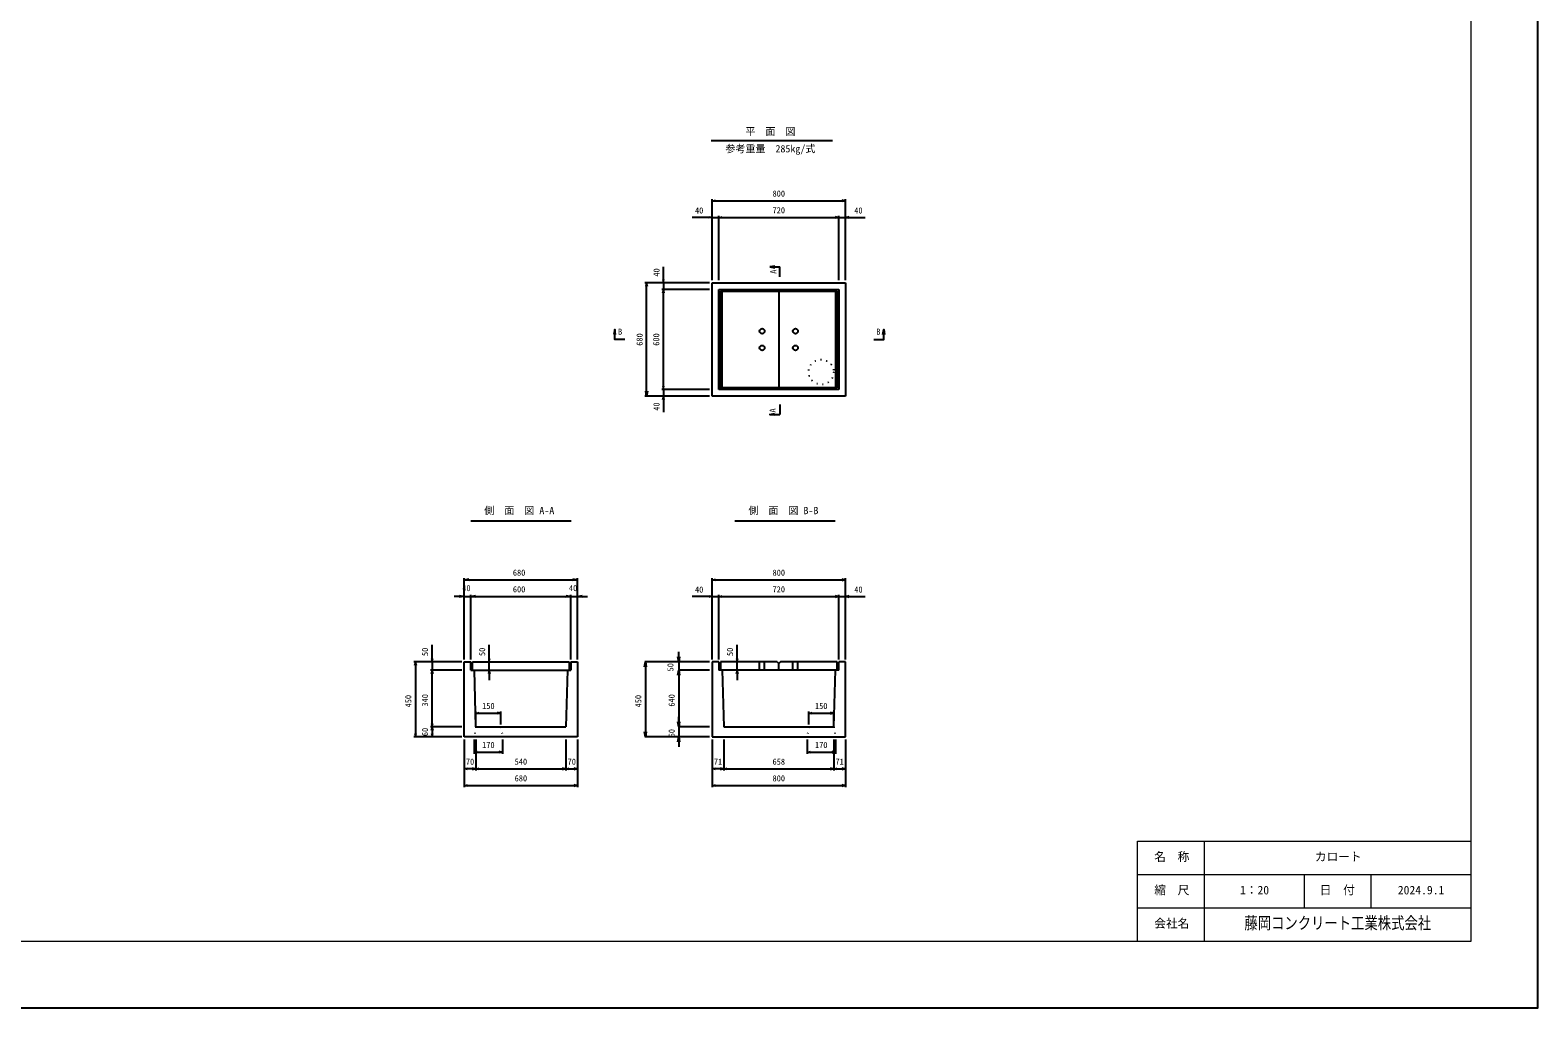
# Model space of a CAD drawing. Units: millimetres, scale not verified. Extents: x -8400 to 8400, y -5940 to 5940.
# Drawn here: x -642 to 8400, y -5940 to -77 of the extents above; entities that cross this region are included whole.
import ezdxf
from ezdxf.enums import TextEntityAlignment as Align

# ---------------------------------------------------------------- set-up
doc = ezdxf.new("R2010")
doc.units = ezdxf.units.MM
doc.header["$LTSCALE"] = 20
doc.linetypes.add('DOTTED', pattern=[1.75, 0.25, -1.5])
for name, color, linetype, lineweight in [('0-0_DIM', 7, 'Continuous', 25), ('0-1_Defpoints', 5, 'Continuous', 25), ('0-2_OUTLINE', 3, 'Continuous', 25), ('0-3_OUTLINE2', 4, 'DOTTED', 25), ('0-4_TXT', 7, 'Continuous', 25), ('0-5_WAKU', 3, 'Continuous', 13), ('0-6_WAKU-LINE', 7, 'Continuous', 13)]:
    doc.layers.add(name, color=color, linetype=linetype, lineweight=lineweight)
doc.layers.add('0-7_WAKU-TXT', color=7, linetype='Continuous')
doc.styles.add('ＭＳ ゴシック', font='')
doc.styles.get('ＭＳ ゴシック').set_extended_font_data('MS Gothic')

msp = doc.modelspace()

# ---------------------------------------------------------------- linework, layer by layer
at = {"layer": '0-0_DIM'}
for p, q in [((3447.83, -1577.31), (3447.83, -1089.81)), ((3447.83, -1099.81), (4247.83, -1099.81)), ((4247.83, -1577.31), (4247.83, -1089.81)), ((3447.83, -1199.81), (3329.01, -1199.81)), ((3447.83, -1199.81), (3487.83, -1199.81)), ((3487.83, -1577.31), (3487.83, -1189.81)), ((3487.83, -1199.81), (4207.83, -1199.81)), ((4207.83, -1577.31), (4207.83, -1189.81)), ((4207.83, -1199.81), (4247.83, -1199.81)), ((4247.83, -1199.81), (4366.65, -1199.81)), ((3155.33, -1592.31), (3155.33, -1496.74)), ((3823.09, -1491.91), (3793.09, -1496.91)), ((3793.09, -1496.91), (3853.09, -1496.91)), ((3793.09, -1496.91), (3823.09, -1496.91)), ((3793.09, -1496.91), (3823.09, -1501.91)), ((3853.09, -1556.78), (3853.09, -1496.91)), ((3432.83, -1592.31), (3045.33, -1592.31)), ((3055.33, -2272.31), (3055.33, -1592.31)), ((3155.33, -1592.31), (3155.33, -1632.31)), ((3432.83, -1632.31), (3145.33, -1632.31)), ((3155.33, -2232.31), (3155.33, -1632.31)), ((2864.28, -1872.31), (2864.28, -1902.31)), ((2864.28, -1907.87), (2864.28, -1872.31)), ((4477.61, -1872.31), (4477.61, -1902.31)), ((4477.61, -1907.87), (4477.61, -1872.31)), ((3432.83, -2232.31), (3145.33, -2232.31)), ((3155.33, -2232.31), (3155.33, -2272.31)), ((3432.83, -2272.31), (3045.33, -2272.31)), ((3155.33, -2272.31), (3155.33, -2367.87)), ((3853.09, -2321.66), (3853.09, -2381.53)), ((3793.09, -2381.53), (3853.09, -2381.53)), ((3793.09, -2381.53), (3823.09, -2381.53)), ((1961.15, -3850.61), (1961.15, -3363.11)), ((1961.15, -3373.11), (2641.15, -3373.11)), ((2641.15, -3850.61), (2641.15, -3363.11)), ((3447.83, -3850.61), (3447.83, -3363.11)), ((3447.83, -3373.11), (4247.83, -3373.11)), ((4247.83, -3850.61), (4247.83, -3363.11)), ((1961.15, -3473.11), (1901.15, -3473.11)), ((1961.15, -3473.11), (2001.15, -3473.11)), ((2001.15, -3850.61), (2001.15, -3463.11)), ((2001.15, -3473.11), (2601.15, -3473.11)), ((2601.15, -3850.61), (2601.15, -3463.11)), ((2601.15, -3473.11), (2641.15, -3473.11)), ((2641.15, -3473.11), (2701.15, -3473.11)), ((3447.83, -3473.11), (3329.01, -3473.11)), ((3447.83, -3473.11), (3487.83, -3473.11)), ((3487.83, -3850.61), (3487.83, -3463.11)), ((3487.83, -3473.11), (4207.83, -3473.11)), ((4207.83, -3850.61), (4207.83, -3463.11)), ((4207.83, -3473.11), (4247.83, -3473.11)), ((4247.83, -3473.11), (4366.65, -3473.11)), ((1768.65, -3865.61), (1768.65, -3763.68)), ((1946.15, -3865.61), (1658.65, -3865.61)), ((1668.65, -3865.61), (1668.65, -4315.61)), ((1768.65, -3865.61), (1768.65, -3915.61)), ((3432.83, -3865.61), (3045.33, -3865.61)), ((3047.83, -3865.61), (3047.83, -3895.61)), ((3432.83, -3865.61), (3245.33, -3865.61)), ((3247.83, -3835.61), (3247.83, -3805.61)), ((3247.83, -3865.61), (3247.83, -3835.61)), ((3247.83, -3865.61), (3247.83, -3915.61)), ((1946.15, -3915.61), (1758.65, -3915.61)), ((1768.65, -4255.61), (1768.65, -3915.61)), ((2111.15, -3915.61), (2111.15, -3975.61)), ((3047.83, -3895.61), (3047.83, -4315.61)), ((3432.83, -3915.61), (3245.33, -3915.61)), ((3432.83, -3915.61), (3245.33, -3915.61)), ((3247.83, -3915.61), (3247.83, -3945.61)), ((3247.83, -3915.61), (3247.83, -3945.61)), ((3247.83, -3945.61), (3247.83, -4315.61)), ((3247.83, -3945.61), (3247.83, -3975.61)), ((3597.83, -3915.61), (3597.83, -3975.61)), ((2031.15, -4240.61), (2031.15, -4162.58)), ((2031.15, -4172.58), (2181.15, -4172.58)), ((2181.15, -4240.61), (2181.15, -4162.58)), ((3247.83, -4225.61), (3247.83, -4195.61)), ((3247.83, -4255.61), (3247.83, -4225.61)), ((3247.83, -4255.61), (3247.83, -4225.61)), ((4027.2, -4240.9), (4027.2, -4162.87)), ((4027.2, -4172.87), (4177.2, -4172.87)), ((4177.2, -4240.9), (4177.2, -4162.87)), ((1946.15, -4315.61), (1658.65, -4315.61)), ((1946.15, -4255.61), (1758.65, -4255.61)), ((1768.65, -4255.61), (1768.65, -4315.61)), ((1961.15, -4330.61), (1961.15, -4616.48)), ((2021.15, -4330.61), (2021.15, -4416.48)), ((2031.15, -4330.61), (2031.15, -4516.48)), ((2191.15, -4330.61), (2191.15, -4416.48)), ((2571.15, -4330.61), (2571.15, -4516.48)), ((2641.15, -4330.61), (2641.15, -4616.48)), ((3432.83, -4315.61), (3045.33, -4315.61)), ((3047.83, -4315.61), (3047.83, -4285.61)), ((3432.83, -4255.61), (3245.33, -4255.61)), ((3432.83, -4255.61), (3245.33, -4255.61)), ((3432.83, -4315.61), (3245.33, -4315.61)), ((3247.83, -4255.61), (3247.83, -4315.61)), ((3247.83, -4315.61), (3247.83, -4345.61)), ((3447.83, -4330.61), (3447.83, -4616.48)), ((3518.45, -4330.61), (3518.45, -4516.48)), ((4017.2, -4330.9), (4017.2, -4416.78)), ((4177.2, -4330.61), (4177.2, -4516.48)), ((4187.2, -4330.9), (4187.2, -4416.78)), ((4247.83, -4330.61), (4247.83, -4616.48)), ((2021.15, -4406.48), (2191.15, -4406.48)), ((3247.83, -4345.61), (3247.83, -4375.61)), ((4017.2, -4406.78), (4187.2, -4406.78)), ((2031.15, -4506.48), (1961.15, -4506.48)), ((2031.15, -4506.48), (2571.15, -4506.48)), ((2571.15, -4506.48), (2641.15, -4506.48)), ((3518.45, -4506.48), (3447.83, -4506.48)), ((3518.45, -4506.48), (4177.2, -4506.48)), ((4177.2, -4506.48), (4247.83, -4506.48)), ((1961.15, -4606.48), (2641.15, -4606.48)), ((3447.83, -4606.48), (4247.83, -4606.48))]:
    msp.add_line(p, q, dxfattribs=at)
at = {"layer": '0-0_DIM', "lineweight": 13}
for points in [[(3467.83, -1105.17), (3447.83, -1099.81), (3467.83, -1094.45)], [(4227.83, -1105.17), (4247.83, -1099.81), (4227.83, -1094.45)], [(3427.83, -1194.45), (3447.83, -1199.81), (3427.83, -1205.17)], [(3507.83, -1205.17), (3487.83, -1199.81), (3507.83, -1194.45)], [(4187.83, -1205.17), (4207.83, -1199.81), (4187.83, -1194.45)], [(4267.83, -1194.45), (4247.83, -1199.81), (4267.83, -1205.17)], [(3049.97, -1612.31), (3055.33, -1592.31), (3060.69, -1612.31)], [(3149.97, -1572.31), (3155.33, -1592.31), (3160.69, -1572.31)], [(3149.97, -1652.31), (3155.33, -1632.31), (3160.69, -1652.31)], [(3049.97, -2252.31), (3055.33, -2272.31), (3060.69, -2252.31)], [(3149.97, -2212.31), (3155.33, -2232.31), (3160.69, -2212.31)], [(3149.97, -2292.31), (3155.33, -2272.31), (3160.69, -2292.31)], [(3467.83, -3378.47), (3447.83, -3373.11), (3467.83, -3367.75)], [(4227.83, -3378.47), (4247.83, -3373.11), (4227.83, -3367.75)], [(3427.83, -3467.75), (3447.83, -3473.11), (3427.83, -3478.47)], [(3507.83, -3478.47), (3487.83, -3473.11), (3507.83, -3467.75)], [(4187.83, -3478.47), (4207.83, -3473.11), (4187.83, -3467.75)], [(4267.83, -3467.75), (4247.83, -3473.11), (4267.83, -3478.47)], [(1663.29, -3885.61), (1668.65, -3865.61), (1674.01, -3885.61)], [(1763.29, -3845.61), (1768.65, -3865.61), (1774.01, -3845.61)], [(2105.79, -3845.61), (2111.15, -3865.61), (2116.51, -3845.61)], [(3592.47, -3845.61), (3597.83, -3865.61), (3603.19, -3845.61)], [(1763.29, -3935.61), (1768.65, -3915.61), (1774.01, -3935.61)], [(2105.79, -3935.61), (2111.15, -3915.61), (2116.51, -3935.61)], [(3592.47, -3935.61), (3597.83, -3915.61), (3603.19, -3935.61)], [(1763.29, -4235.61), (1768.65, -4255.61), (1774.01, -4235.61)], [(2051.15, -4177.94), (2031.15, -4172.58), (2051.15, -4167.22)], [(2161.15, -4177.94), (2181.15, -4172.58), (2161.15, -4167.22)], [(4047.2, -4178.23), (4027.2, -4172.87), (4047.2, -4167.51)], [(4157.2, -4178.23), (4177.2, -4172.87), (4157.2, -4167.51)], [(1663.29, -4295.61), (1668.65, -4315.61), (1674.01, -4295.61)], [(1763.29, -4275.61), (1768.65, -4255.61), (1774.01, -4275.61)], [(1763.29, -4295.61), (1768.65, -4315.61), (1774.01, -4295.61)], [(2041.15, -4411.84), (2021.15, -4406.48), (2041.15, -4401.12)], [(2171.15, -4411.84), (2191.15, -4406.48), (2171.15, -4401.12)], [(4037.2, -4412.14), (4017.2, -4406.78), (4037.2, -4401.42)], [(4167.2, -4412.14), (4187.2, -4406.78), (4167.2, -4401.42)], [(1981.15, -4511.84), (1961.15, -4506.48), (1981.15, -4501.12)], [(2011.15, -4511.84), (2031.15, -4506.48), (2011.15, -4501.12)], [(2051.15, -4511.84), (2031.15, -4506.48), (2051.15, -4501.12)], [(2551.15, -4511.84), (2571.15, -4506.48), (2551.15, -4501.12)], [(2591.15, -4511.84), (2571.15, -4506.48), (2591.15, -4501.12)], [(2621.15, -4511.84), (2641.15, -4506.48), (2621.15, -4501.12)], [(3467.83, -4511.84), (3447.83, -4506.48), (3467.83, -4501.12)], [(3498.45, -4511.84), (3518.45, -4506.48), (3498.45, -4501.12)], [(3538.45, -4511.84), (3518.45, -4506.48), (3538.45, -4501.12)], [(4157.2, -4511.84), (4177.2, -4506.48), (4157.2, -4501.12)], [(4197.2, -4511.84), (4177.2, -4506.48), (4197.2, -4501.12)], [(4227.83, -4511.84), (4247.83, -4506.48), (4227.83, -4501.12)], [(1981.15, -4611.84), (1961.15, -4606.48), (1981.15, -4601.12)], [(2621.15, -4611.84), (2641.15, -4606.48), (2621.15, -4601.12)], [(3467.83, -4611.84), (3447.83, -4606.48), (3467.83, -4601.12)], [(4227.83, -4611.84), (4247.83, -4606.48), (4227.83, -4601.12)]]:
    msp.add_lwpolyline(points, dxfattribs=at)
at = {"layer": '0-0_DIM'}
for points in [[(2869.28, -1902.31), (2864.28, -1872.31), (2859.28, -1902.31)], [(2924.34, -1932.31), (2864.28, -1932.31), (2864.28, -1872.31)], [(4417.55, -1932.31), (4477.61, -1932.31), (4477.61, -1872.31)], [(4472.61, -1902.31), (4477.61, -1872.31), (4482.61, -1902.31)], [(3060.33, -2242.31), (3055.33, -2272.31), (3050.33, -2242.31)], [(3823.09, -2386.53), (3793.09, -2381.53), (3823.09, -2376.53)], [(1991.15, -3378.11), (1961.15, -3373.11), (1991.15, -3368.11)], [(2611.15, -3368.11), (2641.15, -3373.11), (2611.15, -3378.11)], [(1931.15, -3468.11), (1961.15, -3473.11), (1931.15, -3478.11)], [(2031.15, -3478.11), (2001.15, -3473.11), (2031.15, -3468.11)], [(2571.15, -3468.11), (2601.15, -3473.11), (2571.15, -3478.11)], [(2671.15, -3478.11), (2641.15, -3473.11), (2671.15, -3468.11)], [(2111.15, -3915.61), (2111.15, -3865.61), (2111.15, -3763.68)], [(3597.83, -3915.61), (3597.83, -3865.61), (3597.83, -3763.68)], [(3042.83, -3895.61), (3047.83, -3865.61), (3052.83, -3895.61)], [(3252.83, -3835.61), (3247.83, -3865.61), (3242.83, -3835.61)], [(3242.83, -3945.61), (3247.83, -3915.61), (3252.83, -3945.61)], [(3242.83, -3945.61), (3247.83, -3915.61), (3252.83, -3945.61)], [(3252.83, -4225.61), (3247.83, -4255.61), (3242.83, -4225.61)], [(3252.83, -4225.61), (3247.83, -4255.61), (3242.83, -4225.61)], [(3052.83, -4285.61), (3047.83, -4315.61), (3042.83, -4285.61)], [(3242.83, -4345.61), (3247.83, -4315.61), (3252.83, -4345.61)]]:
    msp.add_lwpolyline(points, dxfattribs=at)
at = {"layer": '0-1_Defpoints'}
msp.add_lwpolyline([(-8400, -5940), (8400, -5940), (8400, 5940), (-8400, 5940)], close=True, dxfattribs=at)
at = {"layer": '0-2_OUTLINE'}
for p, q in [((3447.83, -1592.31), (4247.83, -1592.31)), ((3447.83, -2272.31), (3447.83, -1592.31)), ((4247.83, -1592.31), (4247.83, -2272.31)), ((3487.83, -1632.31), (4207.83, -1632.31)), ((3487.83, -2232.31), (3487.83, -1632.31)), ((3497.83, -1642.31), (4197.83, -1642.31)), ((3507.83, -2222.31), (3507.83, -1642.31)), ((3847.83, -1642.31), (3847.83, -2222.31)), ((4187.83, -1642.31), (4187.83, -2222.31)), ((4197.83, -1642.31), (4197.83, -2222.31)), ((4207.83, -1632.31), (4207.83, -2232.31)), ((4207.83, -2232.31), (3487.83, -2232.31)), ((4247.83, -2272.31), (3447.83, -2272.31)), ((1961.15, -4315.61), (1961.15, -3865.61)), ((1961.15, -3865.61), (2001.15, -3865.61)), ((2001.15, -3915.61), (2001.15, -3865.61)), ((2011.15, -3915.61), (2011.15, -3865.61)), ((2011.15, -3865.61), (2591.15, -3865.61)), ((2591.15, -3865.61), (2591.15, -3915.61)), ((2601.15, -3865.61), (2641.15, -3865.61)), ((2601.15, -3865.61), (2601.15, -3915.61)), ((2641.15, -3865.61), (2641.15, -4315.61)), ((3447.83, -3865.61), (3447.83, -4315.61)), ((3487.83, -3865.61), (3447.83, -3865.61)), ((3487.83, -3865.61), (3487.83, -3915.61)), ((3497.83, -3865.61), (3497.83, -3915.61)), ((3837.83, -3865.61), (3497.83, -3865.61)), ((3732.83, -3915.61), (3732.83, -3865.61)), ((3762.83, -3915.61), (3762.83, -3865.61)), ((3837.83, -3865.61), (3847.83, -3875.61)), ((3857.83, -3865.61), (3847.83, -3875.61)), ((3847.83, -3915.61), (3847.83, -3875.61)), ((4197.83, -3865.61), (3857.83, -3865.61)), ((3932.83, -3915.61), (3932.83, -3865.61)), ((3962.83, -3915.61), (3962.83, -3865.61)), ((4197.83, -3915.61), (4197.83, -3865.61)), ((4207.83, -3915.61), (4207.83, -3865.61)), ((4247.83, -3865.61), (4207.83, -3865.61)), ((4247.83, -4315.61), (4247.83, -3865.61)), ((2001.15, -3915.61), (2601.15, -3915.61)), ((2031.15, -4255.61), (2022.6, -3915.61)), ((2579.7, -3915.61), (2571.15, -4255.61)), ((4207.83, -3915.61), (3487.83, -3915.61)), ((3507.83, -3915.61), (3518.45, -4255.61)), ((4177.2, -4255.61), (4187.83, -3915.61)), ((2641.15, -4315.61), (1961.15, -4315.61)), ((2031.15, -4255.61), (2571.15, -4255.61)), ((3447.83, -4315.61), (4247.83, -4315.61)), ((3518.45, -4255.61), (4177.2, -4255.61))]:
    msp.add_line(p, q, dxfattribs=at)
at = {"layer": '0-2_OUTLINE', "linetype": 'DOTTED'}
for p, q in [((2031.15, -4255.61), (2021.15, -4315.61)), ((2181.15, -4255.61), (2191.15, -4315.61)), ((4027.2, -4255.9), (4017.2, -4315.9)), ((4177.2, -4255.9), (4187.2, -4315.9))]:
    msp.add_line(p, q, dxfattribs=at)
at = {"layer": '0-2_OUTLINE'}
msp.add_lwpolyline([(4197.83, -2222.31), (3497.83, -2222.31), (3497.83, -1642.31)], dxfattribs=at)
for centre in [(3747.83, -1882.31), (3947.83, -1882.31), (3747.83, -1982.31), (3947.83, -1982.31)]:
    msp.add_circle(centre, 15, dxfattribs=at)
at = {"layer": '0-3_OUTLINE2'}
msp.add_circle((4101.83, -2127.31), 75, dxfattribs=at)
at = {"layer": '0-4_TXT'}
for p, q in [((3442.7, -738.41), (4170.75, -738.41)), ((1999.83, -3019.8), (2602.47, -3019.8)), ((3583.81, -3019.8), (4186.44, -3019.8))]:
    msp.add_line(p, q, dxfattribs=at)
at = {"layer": '0-5_WAKU'}
for p, q in [((6000, -4940), (8000, -4940)), ((6000, -5540), (6000, -4940))]:
    msp.add_line(p, q, dxfattribs=at)
msp.add_lwpolyline([(-8000, -5540), (8000, -5540), (8000, 5540), (-8000, 5540)], close=True, dxfattribs=at)
at = {"layer": '0-6_WAKU-LINE'}
for p, q in [((6400, -5540), (6400, -4940)), ((6000, -5140), (8000, -5140)), ((7000, -5340), (7000, -5140)), ((7400, -5340), (7400, -5140)), ((6000, -5340), (8000, -5340))]:
    msp.add_line(p, q, dxfattribs=at)

# ---------------------------------------------------------------- texts
at = {"layer": '0-0_DIM', "style": 'ＭＳ ゴシック'}
for s, p in [('800', (3810.33, -1086.41)), ('40', (3345.18, -1187.8)), ('720', (3810.33, -1186.41)), ('40', (4300.47, -1187.8)), ('B', (2883.84, -1914.61)), ('B', (4432.55, -1914.61)), ('680', (2252.9, -3359.71)), ('800', (3810.33, -3359.71)), ('40', (1949.34, -3452.21)), ('600', (2252.9, -3459.71)), ('40', (2589.34, -3452.21)), ('40', (3345.18, -3461.1)), ('720', (3810.33, -3459.71)), ('40', (4300.47, -3461.1)), ('150', (2068.65, -4159.18)), ('150', (4064.7, -4159.47)), ('170', (2068.65, -4393.08)), ('170', (4064.7, -4393.38)), ('70', (1971.15, -4493.08)), ('540', (2263.65, -4493.08)), ('70', (2581.15, -4493.08)), ('71', (3458.14, -4493.08)), ('658', (3810.32, -4493.08)), ('71', (4187.51, -4493.08)), ('680', (2263.65, -4593.08)), ('800', (3810.33, -4593.08))]:
    msp.add_text(s, height=36.66, dxfattribs=at).set_placement(p, align=Align.BOTTOM_LEFT)
for s, p in [('40', (3143.32, -1555.2)), ('A', (3843.97, -1538.14)), ('680', (3041.93, -1969.81)), ('600', (3141.93, -1969.81)), ('40', (3143.32, -2359.41)), ('A', (3839.95, -2370.13)), ('50', (1755.25, -3830.23)), ('50', (2097.75, -3830.23)), ('50', (3584.43, -3830.23)), ('50', (3226.93, -3922.42)), ('450', (1655.25, -4138.32)), ('340', (1755.25, -4133.32)), ('450', (3034.43, -4138.32)), ('640', (3234.43, -4133.86)), ('60', (1755.25, -4310.61)), ('60', (3234.43, -4317.95))]:
    msp.add_text(s, height=36.66, rotation=90, dxfattribs=at).set_placement(p, align=Align.BOTTOM_LEFT)
at = {"layer": '0-4_TXT', "style": 'ＭＳ ゴシック'}
for s, p in [('平\u3000面\u3000図', (3647.63, -719.76)), ('参考重量\u3000285kg/式', (3527.63, -823.52)), ('側\u3000面\u3000図 A-A', (2081.62, -2993.06)), ('側\u3000面\u3000図 B-B', (3665.59, -2993.06))]:
    msp.add_text(s, height=43.99, dxfattribs=at).set_placement(p, align=Align.BOTTOM_LEFT)
at = {"layer": '0-7_WAKU-TXT', "style": 'ＭＳ ゴシック'}
for s, p in [('名\u3000称', (6099.9, -5075)), ('カロート', (7063, -5075)), ('縮\u3000尺', (6099.9, -5275)), ('1：20', (6613.5, -5275)), ('日\u3000付', (7091.89, -5275)), ('2024.9.1', (7560, -5275)), ('会社名', (6099.9, -5475))]:
    msp.add_text(s, height=51.32, dxfattribs=at).set_placement(p, align=Align.BOTTOM_LEFT)
at = {"layer": '0-7_WAKU-TXT', "style": 'ＭＳ ゴシック', "width": 0.8}
msp.add_text('藤岡コンクリート工業株式会社', height=73.31, dxfattribs=at).set_placement((6640, -5490), align=Align.BOTTOM_LEFT)

doc.saveas('drawing.dxf')
